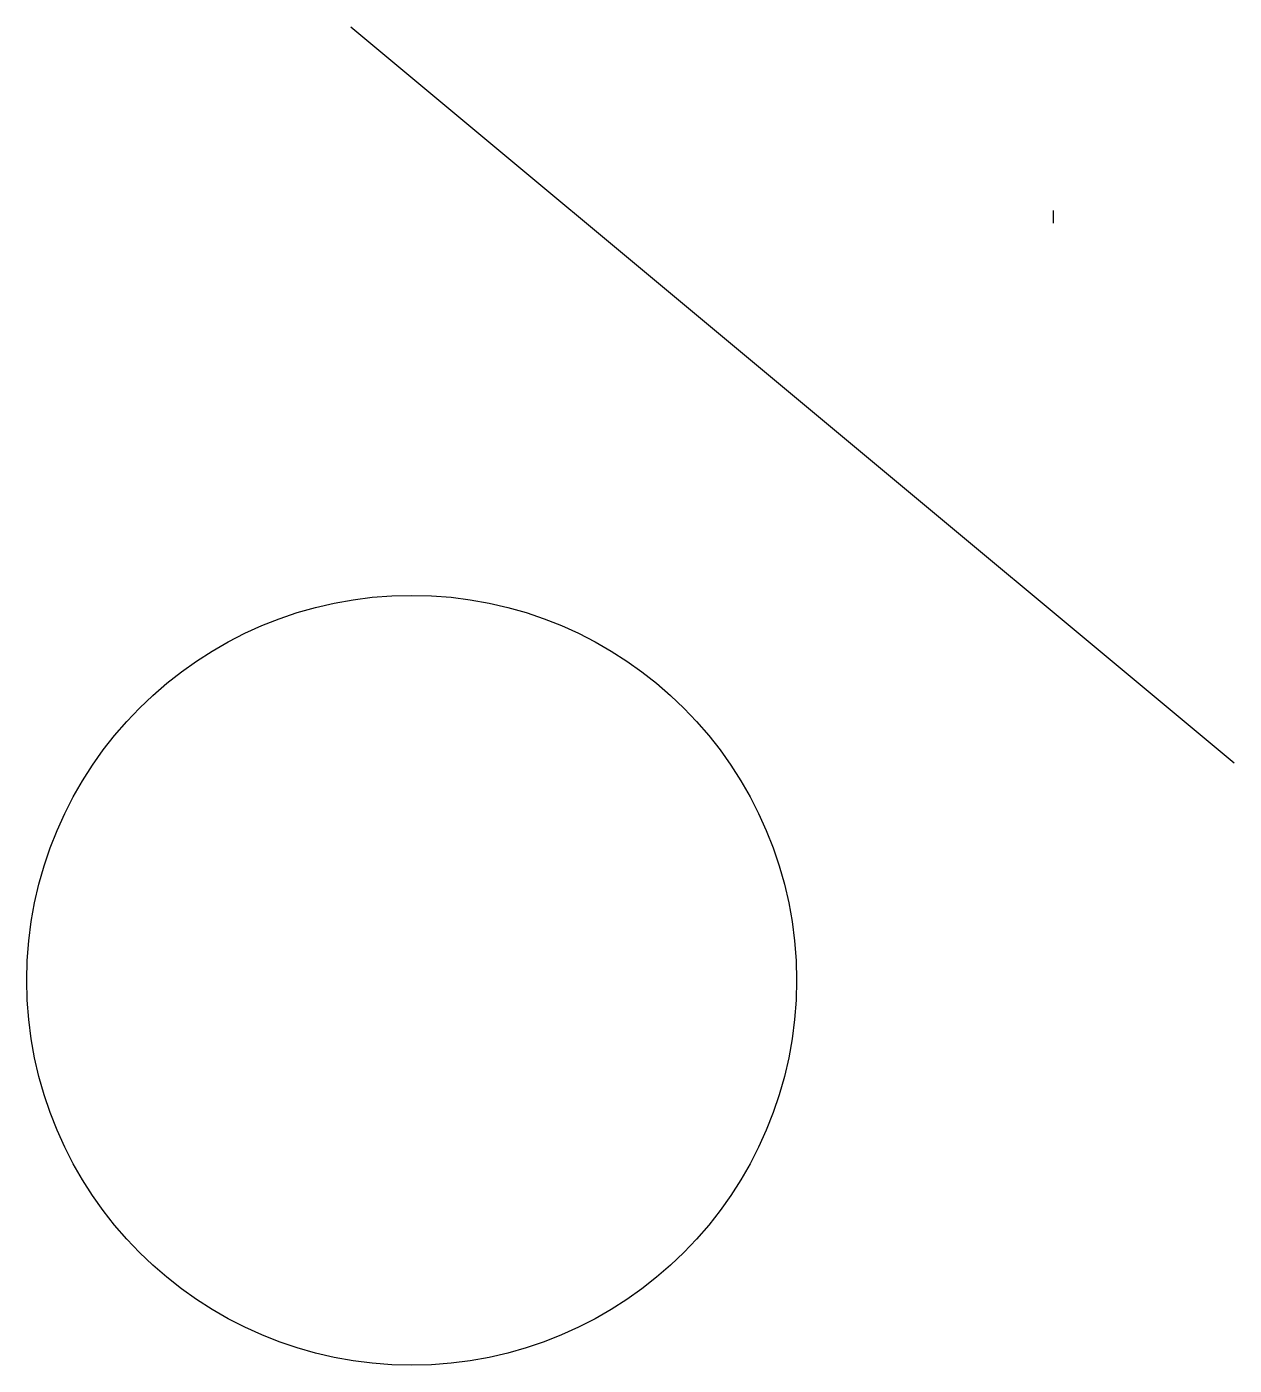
# Model space of a CAD drawing. Units: millimetres at full size, sheet at 1:100. Extents: x -13102 to -1578, y -8388 to 4385.
import ezdxf

# ---------------------------------------------------------------- set-up
doc = ezdxf.new("R2010")
doc.units = ezdxf.units.MM
doc.header["$LTSCALE"] = 100
doc.layers.add('0-0', color=7, linetype='Continuous')

msp = doc.modelspace()

# ---------------------------------------------------------------- linework, layer by layer
at = {"layer": '0-0'}
for p, q in [((-10009.2, 4384.9), (-1578.2, -2640.8)), ((-3306.1, 2632.7), (-3306.1, 2510.2))]:
    msp.add_line(p, q, dxfattribs=at)
msp.add_circle((-9428.6, -4714.3), 3673.5, dxfattribs=at)

doc.saveas('drawing.dxf')
